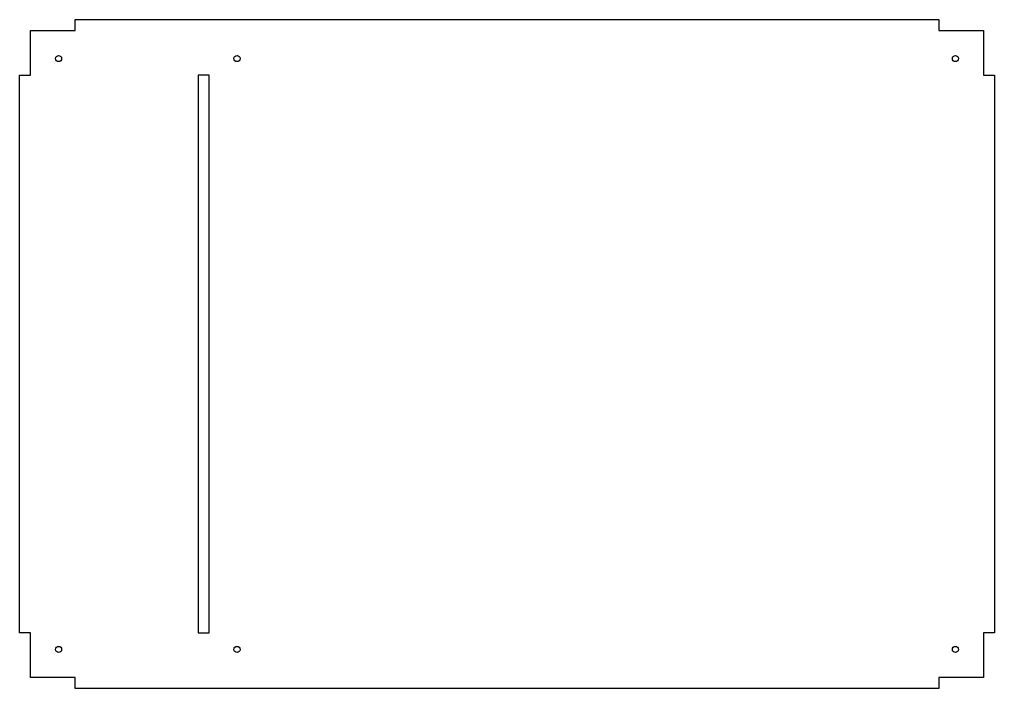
# Model space of a CAD drawing. Header units: millimetres. Extents: x -809 to 65, y -81 to 519.
import ezdxf

# ---------------------------------------------------------------- set-up
doc = ezdxf.new("R2010")
doc.units = ezdxf.units.MM
doc.layers.get('0').update_dxf_attribs({"linetype": 'CONTINUOUS'})

msp = doc.modelspace()

# ---------------------------------------------------------------- linework, layer by layer
for points in [[(15.22, 509.43), (55.22, 509.43), (55.22, 469.43), (65.22, 469.43), (65.22, -30.57), (55.22, -30.57), (55.22, -70.57), (15.22, -70.57), (15.22, -80.57), (-758.67, -80.57), (-758.67, -70.57), (-798.67, -70.57), (-798.67, -30.57), (-808.67, -30.57), (-808.67, 469.43), (-798.67, 469.43), (-798.67, 509.43), (-758.67, 509.43), (-758.67, 519.43), (15.22, 519.43)], [(-638.67, 469.43), (-648.67, 469.43), (-648.67, -30.57), (-638.67, -30.57)]]:
    msp.add_lwpolyline(points, close=True)
for centre in [(-773.67, 484.43), (-613.67, 484.43), (30.22, 484.43), (-773.67, -45.57), (-613.67, -45.57), (30.22, -45.57)]:
    msp.add_circle(centre, 2.75)

doc.saveas('drawing.dxf')
